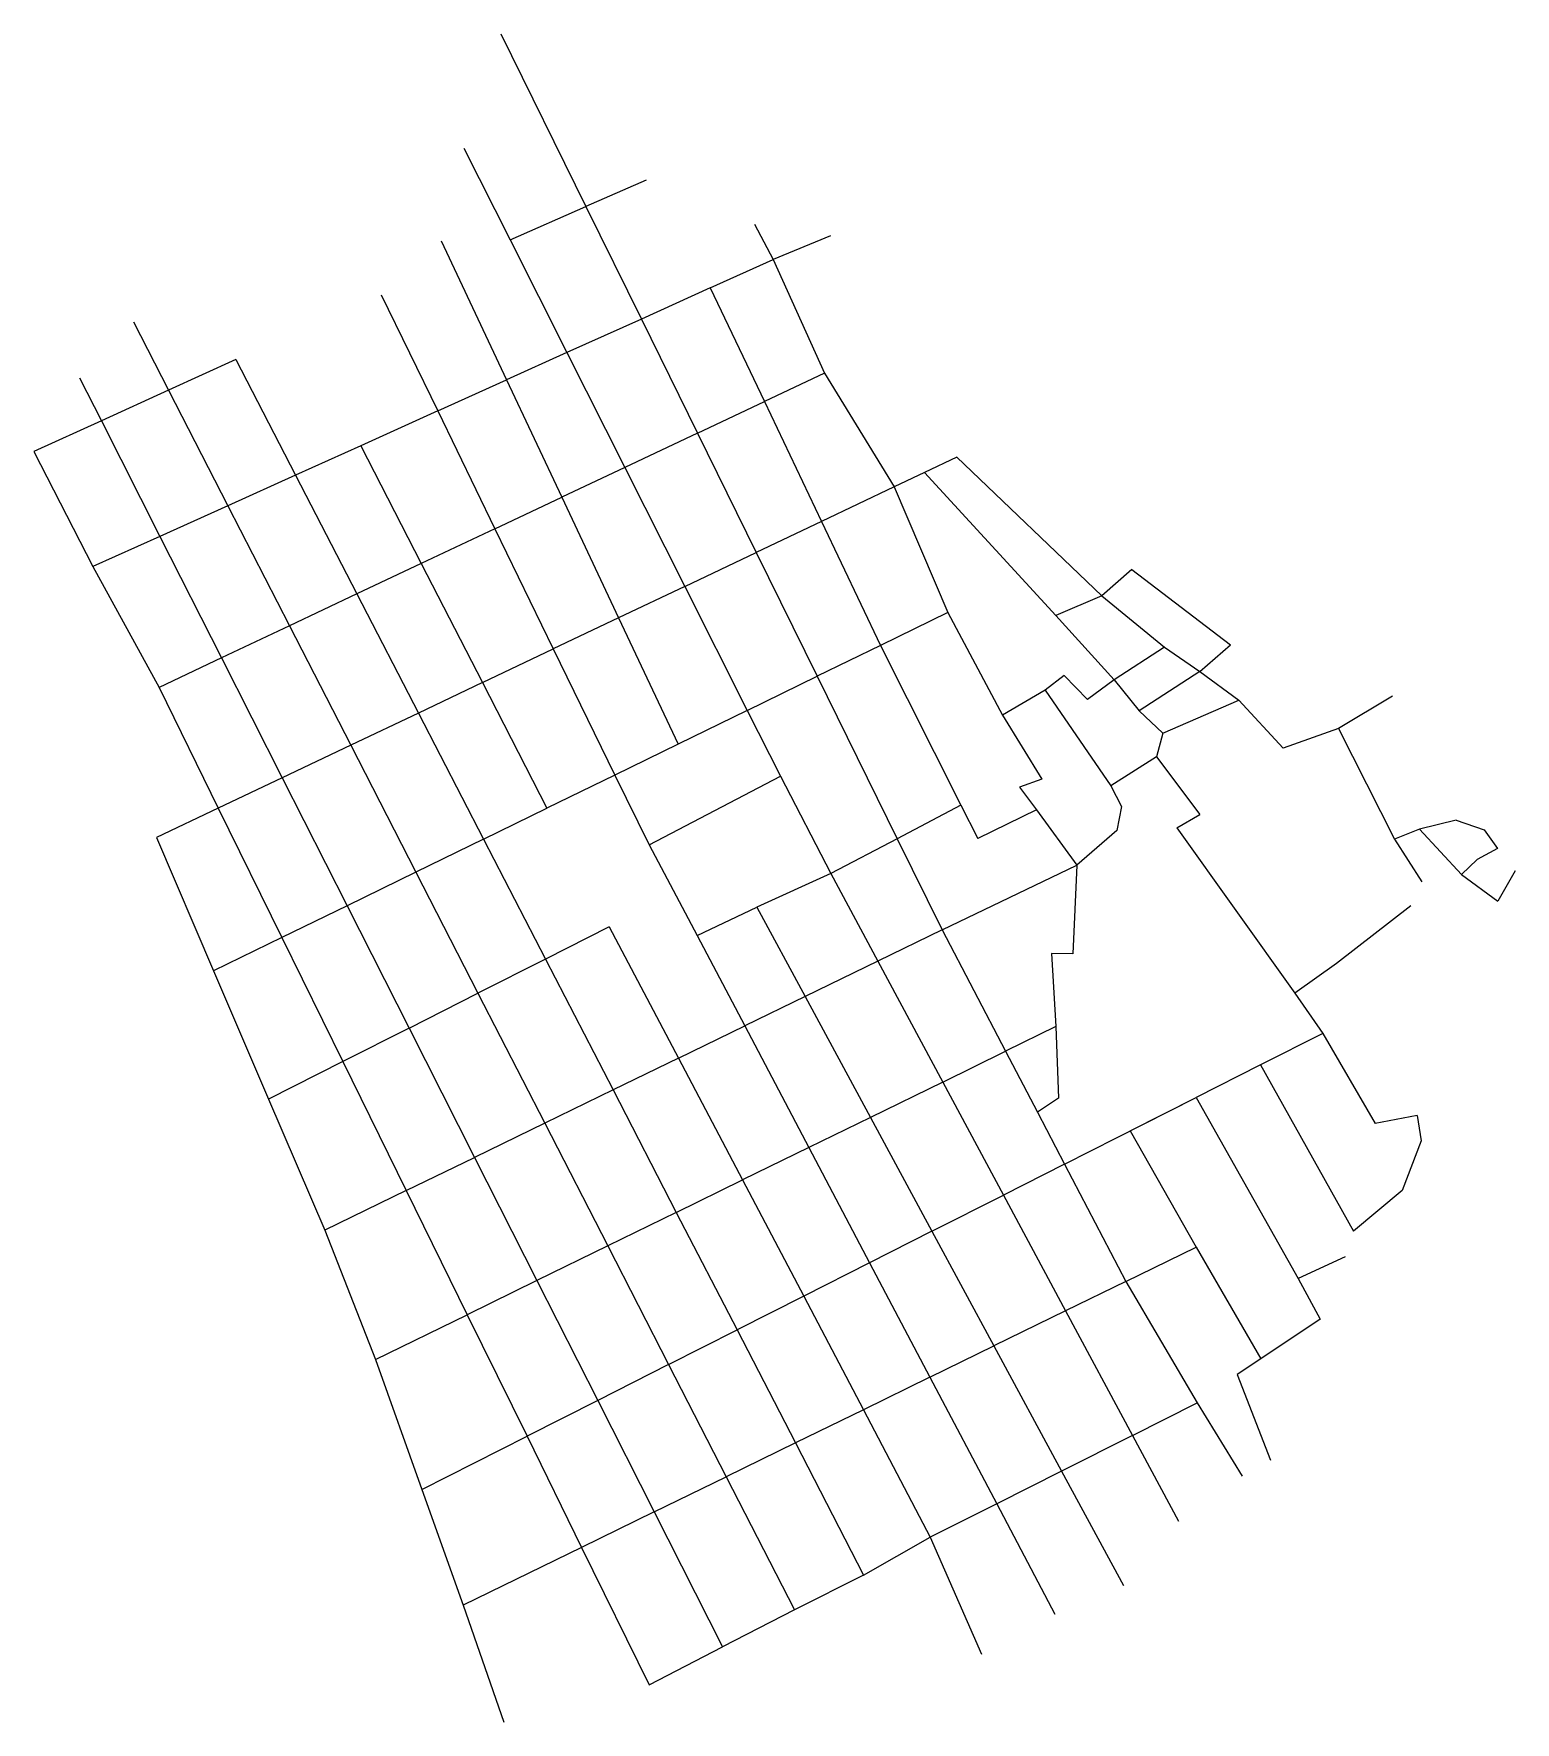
# Model space of a CAD drawing. Header units: inches. Extents: x 657942 to 658794, y 3845988 to 3846959.
import ezdxf

# ---------------------------------------------------------------- set-up
doc = ezdxf.new("R2010")
doc.units = ezdxf.units.IN
doc.header["$MEASUREMENT"] = 0

msp = doc.modelspace()

# ---------------------------------------------------------------- linework, layer by layer
for points in [[(658210.94, 3846959.15), (658259.86, 3846859.81)], [(658189.63, 3846893.42), (658216.23, 3846840.67)], [(658294.47, 3846874.99), (658259.86, 3846859.81)], [(658216.23, 3846840.67), (658259.86, 3846859.81)], [(658259.86, 3846859.81), (658291.73, 3846795.11)], [(658356.82, 3846849.57), (658367.58, 3846829.35)], [(658400.47, 3846842.95), (658367.58, 3846829.35)], [(658176.52, 3846840.08), (658214.18, 3846760.1)], [(658216.23, 3846840.67), (658248.94, 3846775.79)], [(658331.33, 3846812.99), (658367.58, 3846829.35)], [(658367.58, 3846829.35), (658397.1, 3846764)], [(658142.07, 3846809.12), (658174.6, 3846742.23)], [(658331.33, 3846812.99), (658291.73, 3846795.11)], [(658331.33, 3846812.99), (658362.46, 3846747.64)], [(658291.73, 3846795.11), (658248.94, 3846775.79)], [(658291.73, 3846795.11), (658324.05, 3846729.5)], [(657999.6, 3846793.49), (658019.79, 3846754.16)], [(658248.94, 3846775.79), (658214.18, 3846760.1)], [(658248.94, 3846775.79), (658282.24, 3846709.75)], [(658058.56, 3846771.79), (658019.79, 3846754.16)], [(658058.56, 3846771.79), (658092.88, 3846705.34)], [(657968.66, 3846761.35), (657981.19, 3846736.6)], [(658174.6, 3846742.23), (658214.18, 3846760.1)], [(658214.18, 3846760.1), (658245.95, 3846692.62)], [(658397.1, 3846764), (658362.46, 3846747.64)], [(658397.1, 3846764), (658437.16, 3846698.62)], [(658019.79, 3846754.16), (657981.19, 3846736.6)], [(658019.79, 3846754.16), (658053.89, 3846687.74)], [(658324.05, 3846729.5), (658362.46, 3846747.64)], [(658362.46, 3846747.64), (658395.29, 3846678.72)], [(657981.19, 3846736.6), (657942.32, 3846718.93), (657976.38, 3846652.75)], [(657981.19, 3846736.6), (658014.88, 3846670.13)], [(658174.6, 3846742.23), (658130.36, 3846722.26)], [(658174.6, 3846742.23), (658207.53, 3846674.48)], [(658324.05, 3846729.5), (658282.24, 3846709.75)], [(658324.05, 3846729.5), (658357.83, 3846660.91)], [(658130.36, 3846722.26), (658092.88, 3846705.34)], [(658130.36, 3846722.26), (658165.18, 3846654.48)], [(658282.24, 3846709.75), (658245.95, 3846692.62)], [(658282.24, 3846709.75), (658316.72, 3846641.37)], [(658454.48, 3846706.85), (658437.16, 3846698.62)], [(658473.14, 3846715.72), (658454.48, 3846706.85)], [(658454.48, 3846706.85), (658530.19, 3846624.67)], [(658473.14, 3846715.72), (658556.62, 3846635.95)], [(658092.88, 3846705.34), (658053.89, 3846687.74)], [(658092.88, 3846705.34), (658128.17, 3846637)], [(658437.16, 3846698.62), (658395.29, 3846678.72)], [(658437.16, 3846698.62), (658468.03, 3846626.34)], [(658053.89, 3846687.74), (658014.88, 3846670.13)], [(658053.89, 3846687.74), (658089.35, 3846618.67)], [(658207.53, 3846674.48), (658245.95, 3846692.62)], [(658245.95, 3846692.62), (658278.6, 3846623.25)], [(658395.29, 3846678.72), (658357.83, 3846660.91)], [(658395.29, 3846678.72), (658429.25, 3846607.42)], [(658014.88, 3846670.13), (657976.38, 3846652.75)], [(658014.88, 3846670.13), (658050.29, 3846600.23)], [(658207.53, 3846674.48), (658165.18, 3846654.48)], [(658207.53, 3846674.48), (658241.11, 3846605.43)], [(658316.72, 3846641.37), (658357.83, 3846660.91)], [(658357.83, 3846660.91), (658392.91, 3846589.69)], [(657976.38, 3846652.75), (658014.35, 3846583.26)], [(658165.18, 3846654.48), (658128.17, 3846637)], [(658165.18, 3846654.48), (658200.34, 3846586.05)], [(658573.83, 3846651.16), (658556.62, 3846635.95)], [(658573.83, 3846651.16), (658630.53, 3846607.76)], [(658316.72, 3846641.37), (658278.6, 3846623.25)], [(658316.72, 3846641.37), (658352.67, 3846570.05)], [(658128.17, 3846637), (658089.35, 3846618.67)], [(658128.17, 3846637), (658163.52, 3846568.55)], [(658556.62, 3846635.95), (658530.19, 3846624.67)], [(658556.62, 3846635.95), (658592.62, 3846606.49)], [(658278.6, 3846623.25), (658241.11, 3846605.43)], [(658278.6, 3846623.25), (658312.81, 3846550.6)], [(658468.03, 3846626.34), (658429.25, 3846607.42)], [(658468.03, 3846626.34), (658499.37, 3846567.33)], [(658530.19, 3846624.67), (658563.56, 3846587.62)], [(658089.35, 3846618.67), (658050.29, 3846600.23)], [(658089.35, 3846618.67), (658124.58, 3846550.04)], [(658050.29, 3846600.23), (658014.35, 3846583.26)], [(658050.29, 3846600.23), (658085.2, 3846531.33)], [(658200.34, 3846586.05), (658241.11, 3846605.43)], [(658241.11, 3846605.43), (658276.4, 3846532.84)], [(658429.25, 3846607.42), (658392.91, 3846589.69)], [(658429.25, 3846607.42), (658475.55, 3846515.54)], [(658592.62, 3846606.49), (658563.56, 3846587.62)], [(658592.62, 3846606.49), (658612.87, 3846592.46)], [(658612.87, 3846592.46), (658630.53, 3846607.76)], [(658534.96, 3846590.17), (658523.91, 3846581.75)], [(658534.96, 3846590.17), (658548.3, 3846576.27)], [(658612.87, 3846592.46), (658578.11, 3846569.8)], [(658612.87, 3846592.46), (658635.43, 3846575.97)], [(658014.35, 3846583.26), (658048.45, 3846513.86)], [(658200.34, 3846586.05), (658163.52, 3846568.55)], [(658200.34, 3846586.05), (658237.44, 3846513.83)], [(658352.67, 3846570.05), (658392.91, 3846589.69)], [(658392.91, 3846589.69), (658438.91, 3846496.29)], [(658523.91, 3846581.75), (658499.37, 3846567.33)], [(658523.91, 3846581.75), (658561.78, 3846526.73)], [(658563.56, 3846587.62), (658548.3, 3846576.27)], [(658563.56, 3846587.62), (658578.11, 3846569.8)], [(658591.62, 3846556.96), (658635.43, 3846575.97)], [(658635.43, 3846575.97), (658660.84, 3846548.3)], [(658723.68, 3846578.16), (658692.61, 3846559.72)], [(658163.52, 3846568.55), (658124.58, 3846550.04)], [(658163.52, 3846568.55), (658200.97, 3846496.03)], [(658352.67, 3846570.05), (658312.81, 3846550.6)], [(658352.67, 3846570.05), (658371.75, 3846532.23)], [(658499.37, 3846567.33), (658522.13, 3846530.56), (658509.28, 3846525.88), (658518.98, 3846512.91)], [(658578.11, 3846569.8), (658591.62, 3846556.96)], [(658591.62, 3846556.96), (658587.95, 3846543.28)], [(658692.61, 3846559.72), (658660.84, 3846548.3)], [(658692.61, 3846559.72), (658724.87, 3846495.98)], [(658124.58, 3846550.04), (658085.2, 3846531.33)], [(658124.58, 3846550.04), (658162.06, 3846477.04)], [(658312.81, 3846550.6), (658276.4, 3846532.84)], [(658587.95, 3846543.28), (658561.78, 3846526.73)], [(658587.95, 3846543.28), (658612.98, 3846510.1)], [(658276.4, 3846532.84), (658237.44, 3846513.83)], [(658276.4, 3846532.84), (658296.27, 3846492.82)], [(658296.27, 3846492.82), (658371.75, 3846532.23)], [(658371.75, 3846532.23), (658400.68, 3846476.22)], [(658085.2, 3846531.33), (658048.45, 3846513.86)], [(658085.2, 3846531.33), (658122.49, 3846457.74)], [(658561.78, 3846526.73), (658567.84, 3846514.83), (658565.18, 3846501.07), (658542.16, 3846481.08)], [(658048.45, 3846513.86), (658012.93, 3846496.98), (658045.76, 3846420.3)], [(658048.45, 3846513.86), (658085.02, 3846439.46)], [(658200.97, 3846496.03), (658237.44, 3846513.83)], [(658475.55, 3846515.54), (658438.91, 3846496.29)], [(658475.55, 3846515.54), (658485.19, 3846496.41)], [(658518.98, 3846512.91), (658485.19, 3846496.41)], [(658518.98, 3846512.91), (658542.16, 3846481.08)], [(658599.67, 3846502.59), (658612.98, 3846510.1)], [(658760.25, 3846507.03), (658739.24, 3846501.85)], [(658760.25, 3846507.03), (658776.5, 3846501.32), (658784.08, 3846490.69), (658772.48, 3846484.24), (658763.45, 3846475.72)], [(658200.97, 3846496.03), (658162.06, 3846477.04)], [(658200.97, 3846496.03), (658236.59, 3846427.06)], [(658438.91, 3846496.29), (658400.68, 3846476.22)], [(658438.91, 3846496.29), (658464.75, 3846443.84)], [(658599.67, 3846502.59), (658667.47, 3846407.51)], [(658739.24, 3846501.85), (658724.87, 3846495.98)], [(658724.87, 3846495.98), (658740.65, 3846471.56)], [(658739.24, 3846501.85), (658763.45, 3846475.72)], [(658296.27, 3846492.82), (658323.76, 3846440.68)], [(658162.06, 3846477.04), (658122.49, 3846457.74)], [(658162.06, 3846477.04), (658197.79, 3846407.44)], [(658400.68, 3846476.22), (658358.13, 3846456.86)], [(658400.68, 3846476.22), (658427.73, 3846425.83)], [(658464.75, 3846443.84), (658542.16, 3846481.08)], [(658542.16, 3846481.08), (658539.83, 3846430.16), (658527.64, 3846430.33), (658530.16, 3846388.25)], [(658763.45, 3846475.72), (658784.22, 3846460.35)], [(658794.29, 3846477.81), (658784.22, 3846460.35)], [(658122.49, 3846457.74), (658085.02, 3846439.46)], [(658122.49, 3846457.74), (658158.13, 3846387.38)], [(658323.76, 3846440.68), (658358.13, 3846456.86)], [(658358.13, 3846456.86), (658385.9, 3846405.48)], [(658734.17, 3846457.59), (658691.5, 3846424.54), (658667.47, 3846407.51)], [(658273.27, 3846445.61), (658236.59, 3846427.06)], [(658273.27, 3846445.61), (658313.18, 3846370.11)], [(658085.02, 3846439.46), (658045.76, 3846420.3)], [(658085.02, 3846439.46), (658120.07, 3846368.13)], [(658323.76, 3846440.68), (658351.21, 3846388.61)], [(658464.75, 3846443.84), (658427.73, 3846425.83)], [(658464.75, 3846443.84), (658501.17, 3846374.07)], [(658236.59, 3846427.06), (658197.79, 3846407.44)], [(658236.59, 3846427.06), (658275.48, 3846351.77)], [(658427.73, 3846425.83), (658385.9, 3846405.48)], [(658427.73, 3846425.83), (658465.02, 3846356.37)], [(658045.76, 3846420.3), (658077.35, 3846346.53)], [(658158.13, 3846387.38), (658197.79, 3846407.44)], [(658197.79, 3846407.44), (658236.19, 3846332.65)], [(658667.47, 3846407.51), (658683.56, 3846384.28)], [(658385.9, 3846405.48), (658351.21, 3846388.61)], [(658385.9, 3846405.48), (658423.43, 3846336.02)], [(658158.13, 3846387.38), (658120.07, 3846368.13)], [(658158.13, 3846387.38), (658195.82, 3846313.01)], [(658313.18, 3846370.11), (658351.21, 3846388.61)], [(658351.21, 3846388.61), (658388.07, 3846318.71)], [(658530.16, 3846388.25), (658501.17, 3846374.07)], [(658530.16, 3846388.25), (658531.58, 3846347.07), (658519.47, 3846339.02)], [(658683.56, 3846384.28), (658647.85, 3846366.2)], [(658683.56, 3846384.28), (658713.7, 3846332.42)], [(658120.07, 3846368.13), (658077.35, 3846346.53)], [(658120.07, 3846368.13), (658156.55, 3846293.91)], [(658313.18, 3846370.11), (658275.48, 3846351.77)], [(658313.18, 3846370.11), (658349.97, 3846300.07)], [(658465.02, 3846356.37), (658501.17, 3846374.07)], [(658501.17, 3846374.07), (658519.47, 3846339.02)], [(658647.85, 3846366.2), (658610.77, 3846347.43)], [(658647.85, 3846366.2), (658701.22, 3846270.57)], [(658275.48, 3846351.77), (658236.19, 3846332.65)], [(658275.48, 3846351.77), (658311.82, 3846281.4)], [(658465.02, 3846356.37), (658423.43, 3846336.02)], [(658465.02, 3846356.37), (658499.95, 3846291.33)], [(658535.08, 3846309.11), (658610.77, 3846347.43)], [(658572.9, 3846328.26), (658610.77, 3846347.43)], [(658610.77, 3846347.43), (658669.48, 3846243.39)], [(658077.35, 3846346.53), (658109.64, 3846271.1)], [(658519.47, 3846339.02), (658535.08, 3846309.11)], [(658236.19, 3846332.65), (658195.82, 3846313.01)], [(658236.19, 3846332.65), (658272.41, 3846262.11)], [(658423.43, 3846336.02), (658388.07, 3846318.71)], [(658423.43, 3846336.02), (658458.83, 3846270.51)], [(658572.9, 3846328.26), (658610.86, 3846261.46)], [(658737.8, 3846337.17), (658740.18, 3846322.55), (658729.22, 3846293.96), (658701.22, 3846270.57)], [(658737.8, 3846337.17), (658713.7, 3846332.42)], [(658388.07, 3846318.71), (658349.97, 3846300.07)], [(658388.07, 3846318.71), (658423.03, 3846252.39)], [(658156.55, 3846293.91), (658195.82, 3846313.01)], [(658195.82, 3846313.01), (658231.7, 3846242.19)], [(658535.08, 3846309.11), (658499.95, 3846291.33)], [(658535.08, 3846309.11), (658570.31, 3846241.64)], [(658311.82, 3846281.4), (658349.97, 3846300.07)], [(658349.97, 3846300.07), (658385.11, 3846233.19)], [(658156.55, 3846293.91), (658109.64, 3846271.1)], [(658156.55, 3846293.91), (658191.61, 3846222.57)], [(658458.83, 3846270.51), (658499.95, 3846291.33)], [(658499.95, 3846291.33), (658535.7, 3846224.73)], [(658311.82, 3846281.4), (658272.41, 3846262.11)], [(658311.82, 3846281.4), (658346.75, 3846213.77)], [(658109.64, 3846271.1), (658138.9, 3846196.77)], [(658458.83, 3846270.51), (658423.03, 3846252.39)], [(658458.83, 3846270.51), (658494.46, 3846204.57)], [(658272.41, 3846262.11), (658231.7, 3846242.19)], [(658272.41, 3846262.11), (658307.44, 3846193.87)], [(658570.31, 3846241.64), (658610.86, 3846261.46)], [(658610.86, 3846261.46), (658648.06, 3846197.12)], [(658423.03, 3846252.39), (658385.11, 3846233.19)], [(658423.03, 3846252.39), (658457.72, 3846186.61)], [(658696.48, 3846255.89), (658669.48, 3846243.39)], [(658231.7, 3846242.19), (658191.61, 3846222.57)], [(658231.7, 3846242.19), (658266.65, 3846173.22)], [(658570.31, 3846241.64), (658535.7, 3846224.73)], [(658570.31, 3846241.64), (658611.33, 3846171.82)], [(658669.48, 3846243.39), (658682.14, 3846220.07), (658648.06, 3846197.12)], [(658385.11, 3846233.19), (658346.75, 3846213.77)], [(658385.11, 3846233.19), (658419.41, 3846167.89)], [(658138.9, 3846196.77), (658191.61, 3846222.57)], [(658191.61, 3846222.57), (658225.98, 3846152.64)], [(658535.7, 3846224.73), (658494.46, 3846204.57)], [(658535.7, 3846224.73), (658574.15, 3846153.12)], [(658307.44, 3846193.87), (658346.75, 3846213.77)], [(658346.75, 3846213.77), (658380.32, 3846148.79)], [(658457.72, 3846186.61), (658494.46, 3846204.57)], [(658494.46, 3846204.57), (658533.36, 3846132.6)], [(658138.9, 3846196.77), (658165.54, 3846122.04)], [(658307.44, 3846193.87), (658266.65, 3846173.22)], [(658307.44, 3846193.87), (658340.57, 3846129.36)], [(658648.06, 3846197.12), (658634.43, 3846188.11), (658653.52, 3846138.94)], [(658457.72, 3846186.61), (658419.41, 3846167.89)], [(658457.72, 3846186.61), (658496.08, 3846113.85)], [(658266.65, 3846173.22), (658225.98, 3846152.64)], [(658266.65, 3846173.22), (658299.13, 3846109.12)], [(658419.41, 3846167.89), (658380.32, 3846148.79)], [(658419.41, 3846167.89), (658457.89, 3846094.64)], [(658574.15, 3846153.12), (658611.33, 3846171.82)], [(658611.33, 3846171.82), (658637.34, 3846129.64)], [(658574.15, 3846153.12), (658533.36, 3846132.6)], [(658574.15, 3846153.12), (658600.59, 3846103.87)], [(658165.54, 3846122.04), (658225.98, 3846152.64)], [(658225.98, 3846152.64), (658257.39, 3846088.72)], [(658380.32, 3846148.79), (658340.57, 3846129.36)], [(658380.32, 3846148.79), (658419.56, 3846072.81)], [(658299.13, 3846109.12), (658340.57, 3846129.36)], [(658340.57, 3846129.36), (658379.88, 3846052.79)], [(658533.36, 3846132.6), (658496.08, 3846113.85)], [(658533.36, 3846132.6), (658568.92, 3846066.8)], [(658165.54, 3846122.04), (658189.28, 3846055.43)], [(658299.13, 3846109.12), (658257.39, 3846088.72)], [(658299.13, 3846109.12), (658338.46, 3846031.5)], [(658496.08, 3846113.85), (658457.89, 3846094.64)], [(658496.08, 3846113.85), (658529.55, 3846050.39)], [(658257.39, 3846088.72), (658189.28, 3846055.43)], [(658257.39, 3846088.72), (658296.23, 3846009.71), (658338.46, 3846031.5)], [(658419.56, 3846072.81), (658457.89, 3846094.64)], [(658457.89, 3846094.64), (658487.33, 3846027.3)], [(658419.56, 3846072.81), (658379.88, 3846052.79)], [(658189.28, 3846055.43), (658212.67, 3845988.21)], [(658379.88, 3846052.79), (658338.46, 3846031.5)]]:
    msp.add_lwpolyline(points)

doc.saveas('drawing.dxf')
